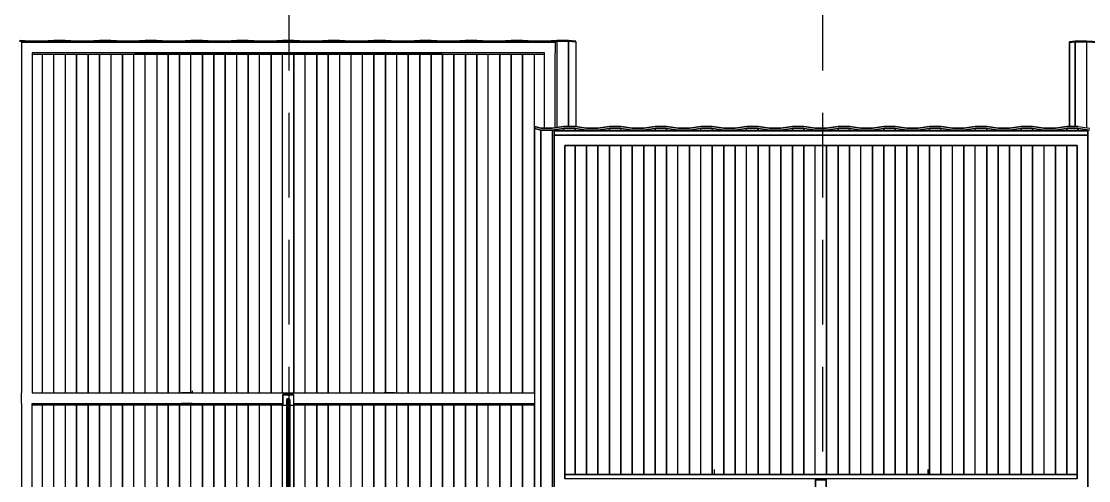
# Model space of a CAD drawing. Extents: x -43 to 90, y 6 to 81.
# Drawn here: x 5.15 to 13.15, y 25.54 to 28.99 of the extents above; entities that cross this region are included whole.
import ezdxf

# ---------------------------------------------------------------- set-up
doc = ezdxf.new("R2010")
doc.units = 0
doc.header["$LTSCALE"] = 0.1
doc.header["$MEASUREMENT"] = 0
doc.linetypes.add('HIDDEN', pattern=[9.525, 6.35, -3.175])
doc.layers.add('cobertura nova', color=4, linetype='CONTINUOUS')
doc.layers.add('hachures cobertura', color=252, linetype='CONTINUOUS')

msp = doc.modelspace()

# ---------------------------------------------------------------- linework, layer by layer
at = {"layer": 'cobertura nova'}
for p, q in [((5.223, 28.8418), (5.1373, 28.8464)), ((5.1373, 28.8464), (5.223, 28.8419)), ((5.1374, 28.8406), (5.2231, 28.836)), ((5.2231, 28.836), (5.1374, 28.8406)), ((5.1517, 28.834), (5.2317, 28.834)), ((5.1517, 28.834), (5.1517, 28.7542)), ((5.223, 28.8418), (5.223, 28.8419)), ((5.223, 28.8419), (5.3087, 28.8419)), ((5.3087, 28.8418), (5.223, 28.8418)), ((5.2231, 28.836), (5.3088, 28.836)), ((5.3088, 28.836), (5.2231, 28.836)), ((5.2231, 28.836), (5.2231, 28.836)), ((5.2317, 28.834), (9.0717, 28.834)), ((5.3944, 28.8464), (5.3087, 28.8418)), ((5.3087, 28.8419), (5.3944, 28.8464)), ((5.3087, 28.8419), (5.3087, 28.8418)), ((5.3087, 28.8418), (5.3087, 28.8419)), ((5.3088, 28.836), (5.3945, 28.8406)), ((5.3945, 28.8406), (5.3088, 28.836)), ((5.4801, 28.8464), (5.3944, 28.8464)), ((5.3944, 28.8464), (5.3944, 28.8464)), ((5.3944, 28.8464), (5.3944, 28.8464)), ((5.3944, 28.8464), (5.4801, 28.8464)), ((5.3945, 28.8406), (5.4802, 28.8406)), ((5.4802, 28.8406), (5.3945, 28.8406)), ((5.5658, 28.8418), (5.4801, 28.8464)), ((5.4801, 28.8464), (5.4801, 28.8464)), ((5.4801, 28.8464), (5.5658, 28.8419)), ((5.4801, 28.8464), (5.4801, 28.8464)), ((5.4802, 28.8406), (5.566, 28.836)), ((5.566, 28.836), (5.4802, 28.8406)), ((5.5658, 28.8419), (5.5658, 28.8418)), ((5.5658, 28.8419), (5.6516, 28.8419)), ((5.6516, 28.8418), (5.5658, 28.8418)), ((5.566, 28.836), (5.6517, 28.836)), ((5.6517, 28.836), (5.566, 28.836)), ((5.7373, 28.8464), (5.6516, 28.8418)), ((5.6516, 28.8419), (5.7373, 28.8464)), ((5.6516, 28.8419), (5.6516, 28.8418)), ((5.6516, 28.8418), (5.6516, 28.8419)), ((5.6517, 28.836), (5.7374, 28.8406)), ((5.7374, 28.8406), (5.6517, 28.836)), ((5.823, 28.8464), (5.7373, 28.8464)), ((5.7373, 28.8464), (5.7373, 28.8464)), ((5.7373, 28.8464), (5.823, 28.8464)), ((5.7374, 28.8406), (5.8231, 28.8406)), ((5.8231, 28.8406), (5.7374, 28.8406)), ((5.9087, 28.8418), (5.823, 28.8464)), ((5.823, 28.8464), (5.823, 28.8464)), ((5.823, 28.8464), (5.823, 28.8464)), ((5.823, 28.8464), (5.9087, 28.8419)), ((5.8231, 28.8406), (5.9088, 28.836)), ((5.9088, 28.836), (5.8231, 28.8406)), ((5.9087, 28.8419), (5.9087, 28.8418)), ((5.9087, 28.8418), (5.9087, 28.8419)), ((5.9087, 28.8419), (5.9944, 28.8419)), ((5.9944, 28.8418), (5.9087, 28.8418)), ((5.9088, 28.836), (5.9945, 28.836)), ((5.9945, 28.836), (5.9088, 28.836)), ((6.0801, 28.8464), (5.9944, 28.8418)), ((5.9944, 28.8419), (6.0801, 28.8464)), ((5.9944, 28.8418), (5.9944, 28.8419)), ((5.9944, 28.8419), (5.9944, 28.8418)), ((5.9945, 28.836), (6.0802, 28.8406)), ((6.0802, 28.8406), (5.9945, 28.836)), ((6.1658, 28.8464), (6.0801, 28.8464)), ((6.0801, 28.8464), (6.0801, 28.8464)), ((6.0801, 28.8464), (6.1658, 28.8464)), ((6.0802, 28.8406), (6.166, 28.8406)), ((6.166, 28.8406), (6.0802, 28.8406)), ((6.2516, 28.8418), (6.1658, 28.8464)), ((6.1658, 28.8464), (6.1658, 28.8464)), ((6.1658, 28.8464), (6.1658, 28.8464)), ((6.1658, 28.8464), (6.2516, 28.8419)), ((6.166, 28.8406), (6.2517, 28.836)), ((6.2517, 28.836), (6.166, 28.8406)), ((6.2516, 28.8419), (6.2516, 28.8418)), ((6.2516, 28.8418), (6.2516, 28.8419)), ((6.2516, 28.8419), (6.3373, 28.8419)), ((6.3373, 28.8418), (6.2516, 28.8418)), ((6.2517, 28.836), (6.3374, 28.836)), ((6.3374, 28.836), (6.2517, 28.836)), ((6.423, 28.8464), (6.3373, 28.8418)), ((6.3373, 28.8419), (6.423, 28.8464)), ((6.3373, 28.8418), (6.3373, 28.8419)), ((6.3373, 28.8419), (6.3373, 28.8418)), ((6.3374, 28.836), (6.4231, 28.8406)), ((6.4231, 28.8406), (6.3374, 28.836)), ((6.5087, 28.8464), (6.423, 28.8464)), ((6.423, 28.8464), (6.423, 28.8464)), ((6.423, 28.8464), (6.5087, 28.8464)), ((6.4231, 28.8406), (6.5088, 28.8406)), ((6.5088, 28.8406), (6.4231, 28.8406)), ((6.5944, 28.8418), (6.5087, 28.8464)), ((6.5087, 28.8464), (6.5087, 28.8464)), ((6.5087, 28.8464), (6.5944, 28.8419)), ((6.5088, 28.8406), (6.5945, 28.836)), ((6.5945, 28.836), (6.5088, 28.8406)), ((6.5944, 28.8418), (6.5944, 28.8419)), ((6.5944, 28.8419), (6.6801, 28.8419)), ((6.6801, 28.8418), (6.5944, 28.8418)), ((6.5945, 28.836), (6.6802, 28.836)), ((6.6802, 28.836), (6.5945, 28.836)), ((6.7658, 28.8464), (6.6801, 28.8418)), ((6.6801, 28.8419), (6.7658, 28.8464)), ((6.6801, 28.8419), (6.6801, 28.8418)), ((6.6801, 28.8418), (6.6801, 28.8419)), ((6.6802, 28.836), (6.766, 28.8406)), ((6.766, 28.8406), (6.6802, 28.836)), ((6.8516, 28.8464), (6.7658, 28.8464)), ((6.7658, 28.8464), (6.7658, 28.8464)), ((6.7658, 28.8464), (6.8516, 28.8464)), ((6.766, 28.8406), (6.8517, 28.8406)), ((6.8517, 28.8406), (6.766, 28.8406)), ((6.9373, 28.8418), (6.8516, 28.8464)), ((6.8516, 28.8464), (6.8516, 28.8464)), ((6.8516, 28.8464), (6.8516, 28.8464)), ((6.8516, 28.8464), (6.9373, 28.8419)), ((6.8517, 28.8406), (6.9374, 28.836)), ((6.9374, 28.836), (6.8517, 28.8406)), ((6.9373, 28.8419), (6.9373, 28.8418)), ((6.9373, 28.8419), (7.023, 28.8419)), ((7.023, 28.8418), (6.9373, 28.8418)), ((6.9374, 28.836), (7.0231, 28.836)), ((7.0231, 28.836), (6.9374, 28.836)), ((7.1087, 28.8464), (7.023, 28.8418)), ((7.023, 28.8419), (7.1087, 28.8464)), ((7.023, 28.8419), (7.023, 28.8418)), ((7.0231, 28.836), (7.1088, 28.8406)), ((7.1088, 28.8406), (7.0231, 28.836)), ((7.1944, 28.8464), (7.1087, 28.8464)), ((7.1087, 28.8464), (7.1087, 28.8464)), ((7.1087, 28.8464), (7.1944, 28.8464)), ((7.1088, 28.8406), (7.1945, 28.8406)), ((7.1945, 28.8406), (7.1088, 28.8406)), ((7.2801, 28.8418), (7.1944, 28.8464)), ((7.1944, 28.8464), (7.1944, 28.8464)), ((7.1944, 28.8464), (7.2801, 28.8419)), ((7.1945, 28.8406), (7.2802, 28.836)), ((7.2802, 28.836), (7.1945, 28.8406)), ((7.2801, 28.8418), (7.2801, 28.8419)), ((7.2801, 28.8419), (7.3658, 28.8419)), ((7.3658, 28.8418), (7.2801, 28.8418)), ((7.2802, 28.836), (7.366, 28.836)), ((7.366, 28.836), (7.2802, 28.836)), ((7.4516, 28.8464), (7.3658, 28.8418)), ((7.3658, 28.8419), (7.4516, 28.8464)), ((7.3658, 28.8419), (7.3658, 28.8418)), ((7.366, 28.836), (7.4517, 28.8406)), ((7.4517, 28.8406), (7.366, 28.836)), ((7.5373, 28.8464), (7.4516, 28.8464)), ((7.4516, 28.8464), (7.4516, 28.8464)), ((7.4516, 28.8464), (7.4516, 28.8464)), ((7.4516, 28.8464), (7.5373, 28.8464)), ((7.4517, 28.8406), (7.5374, 28.8406)), ((7.5374, 28.8406), (7.4517, 28.8406)), ((7.623, 28.8419), (7.5373, 28.8464)), ((7.5373, 28.8464), (7.5373, 28.8464)), ((7.5373, 28.8464), (7.623, 28.8419)), ((7.5373, 28.8464), (7.5373, 28.8464)), ((7.5374, 28.8406), (7.6231, 28.836)), ((7.6231, 28.836), (7.5374, 28.8406)), ((7.7087, 28.8419), (7.623, 28.8419)), ((7.623, 28.8419), (7.623, 28.8419)), ((7.623, 28.8419), (7.7087, 28.8419)), ((7.6231, 28.836), (7.7088, 28.836)), ((7.7088, 28.836), (7.6231, 28.836)), ((7.7944, 28.8464), (7.7087, 28.8419)), ((7.7087, 28.8419), (7.7944, 28.8464)), ((7.7087, 28.8419), (7.7087, 28.8419)), ((7.7088, 28.836), (7.7945, 28.8406)), ((7.7945, 28.8406), (7.7088, 28.836)), ((7.8801, 28.8464), (7.7944, 28.8464)), ((7.7944, 28.8464), (7.7944, 28.8464)), ((7.7944, 28.8464), (7.8801, 28.8464)), ((7.7945, 28.8406), (7.8802, 28.8406)), ((7.8802, 28.8406), (7.7945, 28.8406)), ((7.9658, 28.8419), (7.8801, 28.8464)), ((7.8801, 28.8464), (7.8801, 28.8464)), ((7.8801, 28.8464), (7.8801, 28.8464)), ((7.8801, 28.8464), (7.9658, 28.8419)), ((7.8802, 28.8406), (7.966, 28.836)), ((7.966, 28.836), (7.8802, 28.8406)), ((8.0516, 28.8419), (7.9658, 28.8419)), ((7.9658, 28.8419), (7.9658, 28.8419)), ((7.9658, 28.8419), (8.0516, 28.8419)), ((7.9658, 28.8419), (7.9658, 28.8419)), ((7.966, 28.836), (8.0517, 28.836)), ((8.0517, 28.836), (7.966, 28.836)), ((8.1373, 28.8464), (8.0516, 28.8419)), ((8.0516, 28.8419), (8.1373, 28.8464)), ((8.0516, 28.8419), (8.0516, 28.8419)), ((8.0517, 28.836), (8.1374, 28.8406)), ((8.1374, 28.8406), (8.0517, 28.836)), ((8.223, 28.8464), (8.1373, 28.8464)), ((8.1373, 28.8464), (8.1373, 28.8464)), ((8.1373, 28.8464), (8.1373, 28.8464)), ((8.1373, 28.8464), (8.223, 28.8464)), ((8.1374, 28.8406), (8.2231, 28.8406)), ((8.2231, 28.8406), (8.1374, 28.8406)), ((8.3087, 28.8419), (8.223, 28.8464)), ((8.223, 28.8464), (8.223, 28.8464)), ((8.223, 28.8464), (8.3087, 28.8419)), ((8.223, 28.8464), (8.223, 28.8464)), ((8.2231, 28.8406), (8.3088, 28.836)), ((8.3088, 28.836), (8.2231, 28.8406)), ((8.3944, 28.8419), (8.3087, 28.8419)), ((8.3087, 28.8419), (8.3087, 28.8419)), ((8.3087, 28.8419), (8.3944, 28.8419)), ((8.3088, 28.836), (8.3945, 28.836)), ((8.3945, 28.836), (8.3088, 28.836)), ((8.4801, 28.8464), (8.3944, 28.8419)), ((8.3944, 28.8419), (8.4801, 28.8464)), ((8.3944, 28.8419), (8.3944, 28.8419)), ((8.3944, 28.8419), (8.3944, 28.8419)), ((8.3945, 28.836), (8.4802, 28.8406)), ((8.4802, 28.8406), (8.3945, 28.836)), ((8.5658, 28.8464), (8.4801, 28.8464)), ((8.4801, 28.8464), (8.4801, 28.8464)), ((8.4801, 28.8464), (8.4801, 28.8464)), ((8.4801, 28.8464), (8.5658, 28.8464)), ((8.4802, 28.8406), (8.566, 28.8406)), ((8.566, 28.8406), (8.4802, 28.8406)), ((8.6516, 28.8419), (8.5658, 28.8464)), ((8.5658, 28.8464), (8.5658, 28.8464)), ((8.5658, 28.8464), (8.6516, 28.8419)), ((8.5658, 28.8464), (8.5658, 28.8464)), ((8.566, 28.8406), (8.6517, 28.836)), ((8.6517, 28.836), (8.566, 28.8406)), ((8.7373, 28.8419), (8.6516, 28.8419)), ((8.6516, 28.8419), (8.6516, 28.8419)), ((8.6516, 28.8419), (8.7373, 28.8419)), ((8.6517, 28.836), (8.7374, 28.836)), ((8.7374, 28.836), (8.6517, 28.836)), ((8.823, 28.8464), (8.7373, 28.8419)), ((8.7373, 28.8419), (8.823, 28.8464)), ((8.7373, 28.8419), (8.7373, 28.8419)), ((8.7373, 28.8419), (8.7373, 28.8419)), ((8.7374, 28.836), (8.8231, 28.8406)), ((8.8231, 28.8406), (8.7374, 28.836)), ((8.9087, 28.8464), (8.823, 28.8464)), ((8.823, 28.8464), (8.823, 28.8464)), ((8.823, 28.8464), (8.9087, 28.8464)), ((8.8231, 28.8406), (8.9088, 28.8406)), ((8.9088, 28.8406), (8.8231, 28.8406)), ((8.9944, 28.8419), (8.9087, 28.8464)), ((8.9087, 28.8464), (8.9087, 28.8464)), ((8.9087, 28.8464), (8.9087, 28.8464)), ((8.9087, 28.8464), (8.9944, 28.8419)), ((8.9088, 28.8406), (8.9945, 28.836)), ((8.9945, 28.836), (8.9088, 28.8406)), ((9.0801, 28.8419), (8.9944, 28.8419)), ((8.9944, 28.8419), (8.9944, 28.8419)), ((8.9944, 28.8419), (9.0801, 28.8419)), ((8.9945, 28.836), (9.0802, 28.836)), ((9.0802, 28.836), (8.9945, 28.836)), ((9.0717, 28.834), (9.1517, 28.834)), ((9.1658, 28.8464), (9.0801, 28.8419)), ((9.0801, 28.8419), (9.1658, 28.8464)), ((9.0801, 28.8419), (9.0801, 28.8419)), ((9.0802, 28.836), (9.166, 28.8406)), ((9.166, 28.8406), (9.0802, 28.836)), ((9.1517, 28.834), (9.1517, 28.7542)), ((9.2516, 28.8464), (9.1658, 28.8464)), ((9.1658, 28.8464), (9.1658, 28.8464)), ((9.1658, 28.8464), (9.2516, 28.8464)), ((9.166, 28.8406), (9.2517, 28.8406)), ((9.2517, 28.8406), (9.166, 28.8406)), ((9.2516, 28.8464), (9.3069, 28.8419)), ((9.3069, 28.8419), (9.2516, 28.8464)), ((9.307, 28.836), (9.2517, 28.8406)), ((9.2517, 28.8406), (9.2517, 28.201)), ((9.2517, 28.8406), (9.307, 28.836)), ((9.307, 28.836), (9.3069, 28.8419)), ((9.307, 28.836), (9.307, 28.2003)), ((13.0081, 28.8364), (13.0516, 28.8415)), ((13.0516, 28.8414), (13.0081, 28.8363)), ((13.0081, 28.8364), (13.0081, 28.201)), ((13.0082, 28.8298), (13.0081, 28.8364)), ((13.0081, 28.8363), (13.0082, 28.8298)), ((13.0082, 28.8298), (13.0517, 28.8349)), ((13.0517, 28.8349), (13.0082, 28.8298)), ((13.0082, 28.201), (13.0082, 28.8298)), ((13.0082, 28.8298), (13.0082, 28.8298)), ((13.0082, 28.8298), (13.0082, 28.201)), ((13.0516, 28.8414), (13.0516, 28.8415)), ((13.0516, 28.8415), (13.1373, 28.8415)), ((13.1373, 28.8414), (13.0516, 28.8414)), ((13.0517, 28.8349), (13.1374, 28.8349)), ((13.1374, 28.8349), (13.0517, 28.8349)), ((13.0517, 28.8349), (13.0517, 28.8349)), ((13.0517, 28.8349), (13.0517, 28.201)), ((13.1373, 28.8414), (13.1373, 28.8415)), ((13.1373, 28.8415), (13.223, 28.8364)), ((13.223, 28.8363), (13.1373, 28.8414)), ((13.1374, 28.8349), (13.2231, 28.8298)), ((13.2231, 28.8298), (13.1374, 28.8349)), ((5.1517, 28.7542), (5.1517, 26.2037)), ((9.0717, 28.7542), (5.2317, 28.7417)), ((9.0717, 28.7542), (5.2317, 28.7542)), ((5.2317, 28.7542), (5.2317, 28.7417)), ((5.2317, 28.7542), (5.2317, 26.2037)), ((9.0717, 28.7417), (5.2317, 28.7417)), ((9.0717, 28.7417), (9.0717, 28.7542)), ((9.0717, 28.1892), (9.0717, 28.7417)), ((9.1517, 28.1921), (9.1517, 28.7542)), ((9.0015, 28.1859), (9.0016, 28.201)), ((9.0016, 28.2009), (9.0015, 28.1859)), ((9.0015, 28.1859), (9.0449, 28.1741)), ((9.0449, 28.1742), (9.0015, 28.1859)), ((9.0015, 21.0122), (9.0015, 28.1859)), ((9.0016, 28.2009), (9.0016, 28.201)), ((9.0016, 28.201), (9.0451, 28.1892)), ((9.0451, 28.1892), (9.0016, 28.2009)), ((9.1307, 28.1742), (9.0449, 28.1742)), ((9.0449, 28.1742), (9.0449, 28.1741)), ((9.0449, 28.1741), (9.1307, 28.1741)), ((9.0449, 28.1741), (9.0449, 21.0248)), ((9.1308, 28.1892), (9.0451, 28.1892)), ((9.0451, 28.1892), (9.0451, 28.1892)), ((9.0451, 28.1892), (9.1308, 28.1892)), ((9.1307, 28.1741), (9.2164, 28.1859)), ((9.2164, 28.1859), (9.1307, 28.1742)), ((9.1308, 28.1892), (9.2165, 28.201)), ((9.2165, 28.2009), (9.1308, 28.1892)), ((9.1308, 28.1892), (9.1308, 28.1892)), ((9.1451, 28.0907), (9.1451, 28.1688)), ((9.1451, 28.1688), (9.2251, 28.1688)), ((9.1451, 28.1365), (9.1451, 28.1688)), ((9.1451, 28.1688), (9.1451, 28.0907)), ((9.1451, 28.1688), (9.1451, 28.1365)), ((9.2251, 28.1688), (9.1451, 28.1688)), ((9.2164, 28.1859), (9.3021, 28.1859)), ((9.3021, 28.1859), (9.2164, 28.1859)), ((9.2164, 28.1859), (9.2164, 28.1859)), ((9.2165, 28.201), (9.2165, 28.2009)), ((9.2165, 28.201), (9.3022, 28.201)), ((9.3022, 28.2009), (9.2165, 28.2009)), ((9.2251, 28.1688), (13.0651, 28.1688)), ((13.0651, 28.1688), (9.2251, 28.1688)), ((9.3021, 28.1859), (9.3878, 28.1741)), ((9.3878, 28.1742), (9.3021, 28.1859)), ((9.3021, 28.1859), (9.3021, 28.1859)), ((9.3022, 28.2009), (9.3022, 28.201)), ((9.3022, 28.201), (9.3879, 28.1892)), ((9.3879, 28.1892), (9.3022, 28.2009)), ((9.4735, 28.1742), (9.3878, 28.1742)), ((9.3878, 28.1742), (9.3878, 28.1741)), ((9.3878, 28.1741), (9.4735, 28.1741)), ((9.4736, 28.1892), (9.3879, 28.1892)), ((9.3879, 28.1892), (9.3879, 28.1892)), ((9.3879, 28.1892), (9.3879, 28.1892)), ((9.3879, 28.1892), (9.4736, 28.1892)), ((9.4735, 28.1741), (9.5592, 28.1859)), ((9.5592, 28.1859), (9.4735, 28.1742)), ((9.4735, 28.1741), (9.4735, 28.1742)), ((9.5593, 28.201), (9.4736, 28.1892)), ((9.4736, 28.1892), (9.5593, 28.201)), ((9.4736, 28.1892), (9.4736, 28.1892)), ((9.4736, 28.1892), (9.4736, 28.1892)), ((9.5592, 28.1859), (9.6449, 28.1859)), ((9.5592, 28.1859), (9.5592, 28.1859)), ((9.6449, 28.1859), (9.5592, 28.1859)), ((9.6451, 28.201), (9.5593, 28.201)), ((9.5593, 28.201), (9.5593, 28.201)), ((9.5593, 28.201), (9.5593, 28.201)), ((9.5593, 28.201), (9.6451, 28.201)), ((9.6449, 28.1859), (9.7307, 28.1741)), ((9.6449, 28.1859), (9.6449, 28.1859)), ((9.7307, 28.1742), (9.6449, 28.1859)), ((9.7308, 28.1892), (9.6451, 28.201)), ((9.6451, 28.201), (9.6451, 28.201)), ((9.6451, 28.201), (9.6451, 28.201)), ((9.6451, 28.201), (9.7308, 28.1892)), ((9.7307, 28.1741), (9.7307, 28.1742)), ((9.8164, 28.1742), (9.7307, 28.1742)), ((9.7307, 28.1741), (9.8164, 28.1741)), ((9.8165, 28.1892), (9.7308, 28.1892)), ((9.7308, 28.1892), (9.7308, 28.1892)), ((9.7308, 28.1892), (9.8165, 28.1892)), ((9.8164, 28.1741), (9.9021, 28.1859)), ((9.9021, 28.1859), (9.8164, 28.1742)), ((9.8164, 28.1741), (9.8164, 28.1742)), ((9.9022, 28.201), (9.8165, 28.1892)), ((9.8165, 28.1892), (9.9022, 28.201)), ((9.8165, 28.1892), (9.8165, 28.1892)), ((9.8165, 28.1892), (9.8165, 28.1892)), ((9.9021, 28.1859), (9.9878, 28.1859)), ((9.9021, 28.1859), (9.9021, 28.1859)), ((9.9878, 28.1859), (9.9021, 28.1859)), ((9.9879, 28.201), (9.9022, 28.201)), ((9.9022, 28.201), (9.9022, 28.201)), ((9.9022, 28.201), (9.9022, 28.201)), ((9.9022, 28.201), (9.9879, 28.201)), ((9.9878, 28.1859), (10.0735, 28.1741)), ((9.9878, 28.1859), (9.9878, 28.1859)), ((10.0735, 28.1742), (9.9878, 28.1859)), ((10.0736, 28.1892), (9.9879, 28.201)), ((9.9879, 28.201), (9.9879, 28.201)), ((9.9879, 28.201), (9.9879, 28.201)), ((9.9879, 28.201), (10.0736, 28.1892)), ((10.1592, 28.1742), (10.0735, 28.1742)), ((10.0735, 28.1741), (10.1592, 28.1741)), ((10.1593, 28.1892), (10.0736, 28.1892)), ((10.0736, 28.1892), (10.0736, 28.1892)), ((10.0736, 28.1892), (10.1593, 28.1892)), ((10.1592, 28.1741), (10.2449, 28.1859)), ((10.2449, 28.1859), (10.1592, 28.1742)), ((10.1592, 28.1741), (10.1592, 28.1742)), ((10.2451, 28.201), (10.1593, 28.1892)), ((10.1593, 28.1892), (10.2451, 28.201)), ((10.1593, 28.1892), (10.1593, 28.1892)), ((10.1593, 28.1892), (10.1593, 28.1892)), ((10.2449, 28.1859), (10.3307, 28.1859)), ((10.3307, 28.1859), (10.2449, 28.1859)), ((10.3308, 28.201), (10.2451, 28.201)), ((10.2451, 28.201), (10.2451, 28.201)), ((10.2451, 28.201), (10.2451, 28.201)), ((10.2451, 28.201), (10.3308, 28.201)), ((10.3307, 28.1859), (10.4164, 28.1741)), ((10.3307, 28.1859), (10.3307, 28.1859)), ((10.4164, 28.1742), (10.3307, 28.1859)), ((10.4165, 28.1892), (10.3308, 28.201)), ((10.3308, 28.201), (10.3308, 28.201)), ((10.3308, 28.201), (10.3308, 28.201)), ((10.3308, 28.201), (10.4165, 28.1892)), ((10.4164, 28.1741), (10.4164, 28.1742)), ((10.5021, 28.1742), (10.4164, 28.1742)), ((10.4164, 28.1741), (10.5021, 28.1741)), ((10.5022, 28.1892), (10.4165, 28.1892)), ((10.4165, 28.1892), (10.4165, 28.1892)), ((10.4165, 28.1892), (10.4165, 28.1892)), ((10.4165, 28.1892), (10.5022, 28.1892)), ((10.5021, 28.1741), (10.5878, 28.1859)), ((10.5878, 28.1859), (10.5021, 28.1742)), ((10.5021, 28.1741), (10.5021, 28.1742)), ((10.5879, 28.201), (10.5022, 28.1892)), ((10.5022, 28.1892), (10.5879, 28.201)), ((10.5022, 28.1892), (10.5022, 28.1892)), ((10.5022, 28.1892), (10.5022, 28.1892)), ((10.5878, 28.1859), (10.6735, 28.1859)), ((10.6735, 28.1859), (10.5878, 28.1859)), ((10.6736, 28.201), (10.5879, 28.201)), ((10.5879, 28.201), (10.5879, 28.201)), ((10.5879, 28.201), (10.5879, 28.201)), ((10.5879, 28.201), (10.6736, 28.201)), ((10.6735, 28.1859), (10.7592, 28.1741)), ((10.6735, 28.1859), (10.6735, 28.1859)), ((10.7592, 28.1742), (10.6735, 28.1859)), ((10.7593, 28.1892), (10.6736, 28.201)), ((10.6736, 28.201), (10.6736, 28.201)), ((10.6736, 28.201), (10.6736, 28.201)), ((10.6736, 28.201), (10.7593, 28.1892)), ((10.7592, 28.1741), (10.7592, 28.1742)), ((10.8449, 28.1742), (10.7592, 28.1742)), ((10.7592, 28.1741), (10.8449, 28.1741)), ((10.8451, 28.1892), (10.7593, 28.1892)), ((10.7593, 28.1892), (10.7593, 28.1892)), ((10.7593, 28.1892), (10.7593, 28.1892)), ((10.7593, 28.1892), (10.8451, 28.1892)), ((10.8449, 28.1741), (10.9307, 28.1859)), ((10.9307, 28.1859), (10.8449, 28.1742)), ((10.8449, 28.1741), (10.8449, 28.1742)), ((10.9308, 28.201), (10.8451, 28.1892)), ((10.8451, 28.1892), (10.9308, 28.201)), ((10.8451, 28.1892), (10.8451, 28.1892)), ((10.8451, 28.1892), (10.8451, 28.1892)), ((10.9307, 28.1859), (11.0164, 28.1859)), ((10.9307, 28.1859), (10.9307, 28.1859)), ((11.0164, 28.1859), (10.9307, 28.1859)), ((11.0165, 28.201), (10.9308, 28.201)), ((10.9308, 28.201), (10.9308, 28.201)), ((10.9308, 28.201), (11.0165, 28.201)), ((11.0164, 28.1859), (11.1021, 28.1741)), ((11.0164, 28.1859), (11.0164, 28.1859)), ((11.1021, 28.1742), (11.0164, 28.1859)), ((11.1022, 28.1892), (11.0165, 28.201)), ((11.0165, 28.201), (11.0165, 28.201)), ((11.0165, 28.201), (11.0165, 28.201)), ((11.0165, 28.201), (11.1022, 28.1892)), ((11.1878, 28.1742), (11.1021, 28.1742)), ((11.1021, 28.1741), (11.1878, 28.1741)), ((11.1879, 28.1892), (11.1022, 28.1892)), ((11.1022, 28.1892), (11.1022, 28.1892)), ((11.1022, 28.1892), (11.1879, 28.1892)), ((11.1878, 28.1741), (11.2735, 28.1859)), ((11.2735, 28.1859), (11.1878, 28.1742)), ((11.1878, 28.1741), (11.1878, 28.1742)), ((11.2736, 28.201), (11.1879, 28.1892)), ((11.1879, 28.1892), (11.2736, 28.201)), ((11.1879, 28.1892), (11.1879, 28.1892)), ((11.1879, 28.1892), (11.1879, 28.1892)), ((11.2735, 28.1859), (11.3592, 28.1859)), ((11.2735, 28.1859), (11.2735, 28.1859)), ((11.3592, 28.1859), (11.2735, 28.1859)), ((11.3593, 28.201), (11.2736, 28.201)), ((11.2736, 28.201), (11.2736, 28.201)), ((11.2736, 28.201), (11.3593, 28.201)), ((11.3592, 28.1859), (11.4449, 28.1741)), ((11.3592, 28.1859), (11.3592, 28.1859)), ((11.4449, 28.1742), (11.3592, 28.1859)), ((11.4451, 28.1892), (11.3593, 28.201)), ((11.3593, 28.201), (11.3593, 28.201)), ((11.3593, 28.201), (11.3593, 28.201)), ((11.3593, 28.201), (11.4451, 28.1892)), ((11.5307, 28.1742), (11.4449, 28.1742)), ((11.4449, 28.1741), (11.5307, 28.1741)), ((11.5308, 28.1892), (11.4451, 28.1892)), ((11.4451, 28.1892), (11.4451, 28.1892)), ((11.4451, 28.1892), (11.4451, 28.1892)), ((11.4451, 28.1892), (11.5308, 28.1892)), ((11.5307, 28.1741), (11.6164, 28.1859)), ((11.6164, 28.1859), (11.5307, 28.1742)), ((11.5307, 28.1741), (11.5307, 28.1742)), ((11.6165, 28.201), (11.5308, 28.1892)), ((11.5308, 28.1892), (11.6165, 28.201)), ((11.5308, 28.1892), (11.5308, 28.1892)), ((11.5308, 28.1892), (11.5308, 28.1892)), ((11.6164, 28.1859), (11.7021, 28.1859)), ((11.6164, 28.1859), (11.6164, 28.1859)), ((11.7021, 28.1859), (11.6164, 28.1859)), ((11.7022, 28.201), (11.6165, 28.201)), ((11.6165, 28.201), (11.6165, 28.201)), ((11.6165, 28.201), (11.7022, 28.201)), ((11.7021, 28.1859), (11.7878, 28.1741)), ((11.7021, 28.1859), (11.7021, 28.1859)), ((11.7878, 28.1742), (11.7021, 28.1859)), ((11.7879, 28.1892), (11.7022, 28.201)), ((11.7022, 28.201), (11.7022, 28.201)), ((11.7022, 28.201), (11.7022, 28.201)), ((11.7022, 28.201), (11.7879, 28.1892)), ((11.7878, 28.1741), (11.7878, 28.1742)), ((11.8735, 28.1742), (11.7878, 28.1742)), ((11.7878, 28.1741), (11.8735, 28.1741)), ((11.8736, 28.1892), (11.7879, 28.1892)), ((11.7879, 28.1892), (11.7879, 28.1892)), ((11.7879, 28.1892), (11.7879, 28.1892)), ((11.7879, 28.1892), (11.8736, 28.1892)), ((11.8735, 28.1741), (11.9592, 28.1859)), ((11.9592, 28.1859), (11.8735, 28.1742)), ((11.8735, 28.1741), (11.8735, 28.1742)), ((11.9593, 28.201), (11.8736, 28.1892)), ((11.8736, 28.1892), (11.9593, 28.201)), ((11.8736, 28.1892), (11.8736, 28.1892)), ((11.8736, 28.1892), (11.8736, 28.1892)), ((11.9592, 28.1859), (12.0449, 28.1859)), ((11.9592, 28.1859), (11.9592, 28.1859)), ((12.0449, 28.1859), (11.9592, 28.1859)), ((12.0451, 28.201), (11.9593, 28.201)), ((11.9593, 28.201), (11.9593, 28.201)), ((11.9593, 28.201), (11.9593, 28.201)), ((11.9593, 28.201), (12.0451, 28.201)), ((12.0449, 28.1859), (12.1307, 28.1741)), ((12.0449, 28.1859), (12.0449, 28.1859)), ((12.1307, 28.1742), (12.0449, 28.1859)), ((12.1308, 28.1892), (12.0451, 28.201)), ((12.0451, 28.201), (12.0451, 28.201)), ((12.0451, 28.201), (12.0451, 28.201)), ((12.0451, 28.201), (12.1308, 28.1892)), ((12.2164, 28.1742), (12.1307, 28.1742)), ((12.1307, 28.1741), (12.2164, 28.1741)), ((12.2165, 28.1892), (12.1308, 28.1892)), ((12.1308, 28.1892), (12.1308, 28.1892)), ((12.1308, 28.1892), (12.2165, 28.1892)), ((12.2164, 28.1741), (12.3021, 28.1859)), ((12.3021, 28.1859), (12.2164, 28.1742)), ((12.2164, 28.1741), (12.2164, 28.1742)), ((12.3022, 28.201), (12.2165, 28.1892)), ((12.2165, 28.1892), (12.3022, 28.201)), ((12.2165, 28.1892), (12.2165, 28.1892)), ((12.2165, 28.1892), (12.2165, 28.1892)), ((12.3021, 28.1859), (12.3878, 28.1859)), ((12.3878, 28.1859), (12.3021, 28.1859)), ((12.3879, 28.201), (12.3022, 28.201)), ((12.3022, 28.201), (12.3022, 28.201)), ((12.3022, 28.201), (12.3022, 28.201)), ((12.3022, 28.201), (12.3879, 28.201)), ((12.3878, 28.1859), (12.4735, 28.1741)), ((12.3878, 28.1859), (12.3878, 28.1859)), ((12.4735, 28.1742), (12.3878, 28.1859)), ((12.4736, 28.1892), (12.3879, 28.201)), ((12.3879, 28.201), (12.3879, 28.201)), ((12.3879, 28.201), (12.3879, 28.201)), ((12.3879, 28.201), (12.4736, 28.1892)), ((12.4735, 28.1741), (12.5592, 28.1741)), ((12.4735, 28.1741), (12.4735, 28.1742)), ((12.5592, 28.1742), (12.4735, 28.1742)), ((12.5594, 28.1892), (12.4736, 28.1892)), ((12.4736, 28.1892), (12.4736, 28.1892)), ((12.4736, 28.1892), (12.4736, 28.1892)), ((12.4736, 28.1892), (12.5594, 28.1892)), ((12.5592, 28.1741), (12.6449, 28.1859)), ((12.6449, 28.1859), (12.5592, 28.1742)), ((12.5592, 28.1741), (12.5592, 28.1742)), ((12.6451, 28.201), (12.5594, 28.1892)), ((12.5594, 28.1892), (12.6451, 28.201)), ((12.5594, 28.1892), (12.5594, 28.1892)), ((12.5594, 28.1892), (12.5594, 28.1892)), ((12.6449, 28.1859), (12.7307, 28.1859)), ((12.6449, 28.1859), (12.6449, 28.1859)), ((12.7307, 28.1859), (12.6449, 28.1859)), ((12.7308, 28.201), (12.6451, 28.201)), ((12.6451, 28.201), (12.6451, 28.201)), ((12.6451, 28.201), (12.6451, 28.201)), ((12.6451, 28.201), (12.7308, 28.201)), ((12.7307, 28.1859), (12.8164, 28.1742)), ((12.7307, 28.1859), (12.7307, 28.1859)), ((12.8164, 28.1742), (12.7307, 28.1859)), ((12.8165, 28.1892), (12.7308, 28.201)), ((12.7308, 28.201), (12.7308, 28.201)), ((12.7308, 28.201), (12.7308, 28.201)), ((12.7308, 28.201), (12.8165, 28.1892)), ((12.8164, 28.1742), (12.9021, 28.1742)), ((12.9021, 28.1742), (12.8164, 28.1742)), ((12.9022, 28.1892), (12.8165, 28.1892)), ((12.8165, 28.1892), (12.8165, 28.1892)), ((12.8165, 28.1892), (12.9022, 28.1892)), ((12.9021, 28.1742), (12.9878, 28.1859)), ((12.9878, 28.1859), (12.9021, 28.1742)), ((12.9021, 28.1742), (12.9021, 28.1742)), ((12.9879, 28.201), (12.9022, 28.1892)), ((12.9022, 28.1892), (12.9879, 28.201)), ((12.9022, 28.1892), (12.9022, 28.1892)), ((12.9022, 28.1892), (12.9022, 28.1892)), ((12.9878, 28.1859), (13.0735, 28.1859)), ((12.9878, 28.1859), (12.9878, 28.1859)), ((13.0735, 28.1859), (12.9878, 28.1859)), ((13.0736, 28.201), (12.9879, 28.201)), ((12.9879, 28.201), (12.9879, 28.201)), ((12.9879, 28.201), (12.9879, 28.201)), ((12.9879, 28.201), (13.0736, 28.201)), ((13.0651, 28.1688), (13.1451, 28.1688)), ((13.1451, 28.1688), (13.0651, 28.1688)), ((13.0735, 28.1859), (13.1592, 28.1742)), ((13.0735, 28.1859), (13.0735, 28.1859)), ((13.1592, 28.1742), (13.0735, 28.1859)), ((13.0736, 28.201), (13.0736, 28.201)), ((13.0736, 28.201), (13.0736, 28.201)), ((13.0736, 28.201), (13.1594, 28.1892)), ((13.1451, 28.1688), (13.1451, 28.1688)), ((13.1451, 28.1688), (13.1451, 28.1365)), ((13.1451, 28.1688), (13.1451, 28.1688)), ((13.1451, 28.1365), (13.1451, 28.1688)), ((9.2251, 28.1365), (9.1451, 28.1365)), ((9.1451, 28.1365), (9.1451, 28.0584)), ((9.1451, 28.0584), (9.1451, 28.1365)), ((9.1451, 28.1365), (9.2251, 28.1365)), ((9.1451, 25.5913), (9.1451, 28.0907)), ((9.1451, 28.0907), (9.1451, 25.5913)), ((13.0651, 28.1365), (9.2251, 28.1365)), ((9.2251, 28.1365), (13.0651, 28.1365)), ((13.1451, 28.1365), (13.0651, 28.1365)), ((13.0651, 28.1365), (13.1451, 28.1365)), ((13.1451, 28.1365), (13.1451, 28.0584)), ((13.1451, 28.0584), (13.1451, 28.1365)), ((9.1451, 28.0584), (9.1451, 25.559)), ((9.1451, 25.559), (9.1451, 28.0584)), ((9.2251, 25.559), (9.2251, 28.0584)), ((9.2251, 28.0584), (13.0651, 28.0584)), ((13.0651, 28.0584), (9.2251, 28.0584)), ((9.2251, 28.0584), (9.2251, 25.559)), ((13.0651, 28.0584), (13.0651, 25.559)), ((13.0651, 25.5913), (13.0651, 28.0584)), ((13.0651, 25.559), (13.0651, 28.0584)), ((13.0651, 28.0584), (13.0651, 25.5913)), ((13.1451, 28.0584), (13.1451, 25.559)), ((13.1451, 25.559), (13.1451, 28.0584)), ((5.1517, 26.124), (5.1517, 26.2037)), ((5.2317, 26.2037), (9.0015, 26.2037)), ((6.4317, 26.2037), (6.3517, 26.2037)), ((6.4317, 26.2176), (6.4317, 26.2037)), ((7.1117, 26.1912), (7.1917, 26.1912)), ((7.1117, 26.1877), (7.1117, 26.1912)), ((7.1917, 26.1912), (7.1117, 26.1912)), ((7.1117, 26.108), (7.1117, 26.1877)), ((7.1117, 26.1877), (7.1917, 26.1877)), ((7.1917, 26.1877), (7.1117, 26.1877)), ((7.1117, 26.1877), (7.1117, 26.108)), ((7.1406, 21.763), (7.1438, 26.1603)), ((7.1439, 21.763), (7.1438, 26.1603)), ((7.144, 21.763), (7.1518, 26.1631)), ((7.1518, 21.763), (7.1518, 26.1631)), ((7.1597, 26.1603), (7.1519, 21.763)), ((7.1598, 21.763), (7.1597, 26.1603)), ((7.1917, 26.1912), (7.1917, 26.1877)), ((7.1917, 26.1877), (7.1917, 26.108)), ((7.9517, 26.2037), (7.8717, 26.2037)), ((5.1517, 26.124), (5.1517, 23.4937)), ((5.2317, 26.124), (7.1117, 26.124)), ((5.2317, 26.124), (5.2317, 26.1115)), ((5.2317, 23.4937), (5.2317, 26.124)), ((5.2317, 26.1115), (7.1117, 26.1176)), ((7.1117, 26.1115), (5.2317, 26.1115)), ((6.3517, 26.124), (6.4317, 26.124)), ((6.4317, 26.124), (6.3517, 26.124)), ((7.1406, 26.108), (7.1117, 26.108)), ((7.1406, 21.763), (7.1406, 26.1534)), ((7.163, 26.1534), (7.1598, 21.763)), ((7.163, 26.1534), (7.163, 21.763)), ((7.1917, 26.108), (7.163, 26.108)), ((7.1917, 26.124), (9.0015, 26.124)), ((7.1917, 26.1179), (9.0015, 26.1238)), ((9.0015, 26.1115), (7.1917, 26.1115)), ((7.1945, 23.4937), (7.1945, 26.1115)), ((7.8717, 26.124), (7.9517, 26.124)), ((7.8717, 26.124), (7.8717, 26.124)), ((8.9945, 26.1115), (8.9945, 23.4937)), ((10.3451, 25.6273), (10.3451, 25.5913)), ((11.9451, 25.6273), (11.9451, 25.5913)), ((9.1451, 25.5131), (9.1451, 25.5913)), ((9.1451, 25.5913), (9.1451, 25.5131)), ((9.1451, 25.559), (9.1451, 25.4808)), ((9.1451, 25.4808), (9.1451, 25.559)), ((13.0651, 25.5913), (9.2251, 25.5913)), ((9.2251, 25.5913), (13.0651, 25.5913)), ((13.0651, 25.559), (9.2251, 25.559)), ((10.4251, 25.5913), (10.3451, 25.5913)), ((11.1051, 25.4808), (11.1051, 25.559)), ((11.1051, 25.559), (11.1851, 25.559)), ((11.1051, 25.559), (11.1051, 25.5498)), ((11.1051, 25.5498), (11.1051, 25.559)), ((11.1051, 25.5498), (11.1851, 25.5498)), ((11.1051, 25.5498), (11.1051, 25.4717)), ((11.1051, 25.4717), (11.1051, 25.5498)), ((11.1851, 25.5498), (11.1851, 25.559)), ((11.1851, 25.559), (11.1851, 25.5498)), ((11.1851, 25.4717), (11.1851, 25.5498)), ((11.1851, 25.5498), (11.1851, 25.4717)), ((11.8651, 25.5913), (11.9451, 25.5913)), ((11.9451, 25.5913), (11.8651, 25.5913)), ((13.0651, 25.559), (13.0651, 25.5913)), ((13.0651, 25.5913), (13.0651, 25.559)), ((13.1451, 25.559), (13.1451, 25.4808)), ((13.1451, 25.4808), (13.1451, 25.559))]:
    msp.add_line(p, q, dxfattribs=at)
at = {"layer": 'hachures cobertura', "linetype": 'HIDDEN'}
for p, q in [((7.1565, 34.0184), (7.1565, 6.3811)), ((11.1565, 34.0184), (11.1565, 6.3811))]:
    msp.add_line(p, q, dxfattribs=at)
at = {"layer": 'hachures cobertura'}
for p, q in [((5.2231, 28.836), (5.2231, 28.834)), ((5.2231, 28.834), (5.2231, 28.836)), ((5.3088, 28.836), (5.3088, 28.834)), ((5.3945, 28.834), (5.3945, 28.8406)), ((5.4802, 28.8406), (5.4802, 28.834)), ((5.566, 28.834), (5.566, 28.836)), ((5.566, 28.836), (5.566, 28.834)), ((5.6517, 28.834), (5.6517, 28.836)), ((5.6517, 28.836), (5.6517, 28.834)), ((5.7374, 28.8406), (5.7374, 28.834)), ((5.7374, 28.834), (5.7374, 28.8406)), ((5.8231, 28.8406), (5.8231, 28.834)), ((5.9088, 28.834), (5.9088, 28.836)), ((5.9088, 28.836), (5.9088, 28.834)), ((5.9945, 28.834), (5.9945, 28.836)), ((6.0802, 28.834), (6.0802, 28.8406)), ((6.166, 28.8406), (6.166, 28.834)), ((6.2517, 28.834), (6.2517, 28.836)), ((6.2517, 28.836), (6.2517, 28.834)), ((6.3374, 28.836), (6.3374, 28.834)), ((6.3374, 28.834), (6.3374, 28.836)), ((6.4231, 28.834), (6.4231, 28.8406)), ((6.5088, 28.834), (6.5088, 28.8406)), ((6.5088, 28.8406), (6.5088, 28.834)), ((6.5945, 28.834), (6.5945, 28.836)), ((6.5945, 28.836), (6.5945, 28.834)), ((6.6802, 28.836), (6.6802, 28.834)), ((6.6802, 28.834), (6.6802, 28.836)), ((6.766, 28.834), (6.766, 28.8406)), ((6.8517, 28.834), (6.8517, 28.8406)), ((6.8517, 28.8406), (6.8517, 28.834)), ((6.9374, 28.834), (6.9374, 28.836)), ((7.0231, 28.834), (7.0231, 28.836)), ((7.0231, 28.836), (7.0231, 28.834)), ((7.1088, 28.834), (7.1088, 28.8406)), ((7.1945, 28.834), (7.1945, 28.8406)), ((7.1945, 28.8406), (7.1945, 28.834)), ((7.2802, 28.834), (7.2802, 28.836)), ((7.366, 28.834), (7.366, 28.836)), ((7.366, 28.836), (7.366, 28.834)), ((7.4517, 28.8406), (7.4517, 28.834)), ((7.4517, 28.834), (7.4517, 28.8406)), ((7.5374, 28.8406), (7.5374, 28.834)), ((7.6231, 28.834), (7.6231, 28.836)), ((7.7088, 28.834), (7.7088, 28.836)), ((7.7945, 28.834), (7.7945, 28.8406)), ((7.7945, 28.8406), (7.7945, 28.834)), ((7.8802, 28.8406), (7.8802, 28.834)), ((7.8802, 28.834), (7.8802, 28.8406)), ((7.966, 28.834), (7.966, 28.836)), ((8.0517, 28.834), (8.0517, 28.836)), ((8.0517, 28.836), (8.0517, 28.834)), ((8.1374, 28.834), (8.1374, 28.8406)), ((8.1374, 28.8406), (8.1374, 28.834)), ((8.2231, 28.834), (8.2231, 28.8406)), ((8.2231, 28.8406), (8.2231, 28.834)), ((8.3088, 28.834), (8.3088, 28.836)), ((8.3088, 28.836), (8.3088, 28.834)), ((8.3945, 28.834), (8.3945, 28.836)), ((8.3945, 28.836), (8.3945, 28.834)), ((8.4802, 28.834), (8.4802, 28.8406)), ((8.4802, 28.8406), (8.4802, 28.834)), ((8.566, 28.8406), (8.566, 28.834)), ((8.566, 28.834), (8.566, 28.8406)), ((8.6517, 28.834), (8.6517, 28.836)), ((8.7374, 28.834), (8.7374, 28.836)), ((8.7374, 28.836), (8.7374, 28.834)), ((8.8231, 28.834), (8.8231, 28.8406)), ((8.8231, 28.8406), (8.8231, 28.834)), ((8.9088, 28.8406), (8.9088, 28.834)), ((8.9088, 28.834), (8.9088, 28.8406)), ((8.9945, 28.836), (8.9945, 28.834)), ((9.0802, 28.834), (9.0802, 28.836)), ((9.166, 28.8406), (9.166, 28.1941)), ((9.2517, 28.201), (9.2517, 28.8406)), ((13.0517, 28.201), (13.0517, 28.8349)), ((13.1374, 28.1922), (13.1374, 28.8349)), ((5.3088, 28.7417), (5.3088, 26.2037)), ((5.3945, 26.2037), (5.3945, 28.7417)), ((5.4802, 28.7417), (5.4802, 26.2037)), ((5.566, 26.2037), (5.566, 28.7417)), ((5.566, 28.7417), (5.566, 26.2037)), ((5.6517, 26.2037), (5.6517, 28.7417)), ((5.6517, 28.7417), (5.6517, 26.2037)), ((5.7374, 28.7417), (5.7374, 26.2037)), ((5.7374, 26.2037), (5.7374, 28.7417)), ((5.8231, 28.7417), (5.8231, 26.2037)), ((5.9088, 26.2037), (5.9088, 28.7417)), ((5.9088, 28.7417), (5.9088, 26.2037)), ((5.9945, 26.2037), (5.9945, 28.7417)), ((6.0802, 26.2037), (6.0802, 28.7417)), ((6.166, 28.7417), (6.166, 26.2037)), ((6.2517, 26.2037), (6.2517, 28.7417)), ((6.2517, 28.7417), (6.2517, 26.2037)), ((6.3374, 28.7417), (6.3374, 26.2037)), ((6.3374, 26.2037), (6.3374, 28.7417)), ((6.4231, 26.2037), (6.4231, 28.7417)), ((6.5088, 26.2037), (6.5088, 28.7417)), ((6.5088, 28.7417), (6.5088, 26.2037)), ((6.5945, 26.2037), (6.5945, 28.7417)), ((6.5945, 28.7417), (6.5945, 26.2037)), ((6.6802, 28.7417), (6.6802, 26.2037)), ((6.6802, 26.2037), (6.6802, 28.7417)), ((6.766, 26.2037), (6.766, 28.7417)), ((6.8517, 26.2037), (6.8517, 28.7417)), ((6.8517, 28.7417), (6.8517, 26.2037)), ((6.9374, 26.2037), (6.9374, 28.7417)), ((7.0231, 26.2037), (7.0231, 28.7417)), ((7.0231, 28.7417), (7.0231, 26.2037)), ((7.1088, 26.2037), (7.1088, 28.7417)), ((7.1945, 26.2037), (7.1945, 28.7417)), ((7.1945, 28.7417), (7.1945, 26.2037)), ((7.2802, 26.2037), (7.2802, 28.7417)), ((7.366, 26.2037), (7.366, 28.7417)), ((7.366, 28.7417), (7.366, 26.2037)), ((7.4517, 28.7417), (7.4517, 26.2037)), ((7.4517, 26.2037), (7.4517, 28.7417)), ((7.5374, 28.7417), (7.5374, 26.2037)), ((7.6231, 26.2037), (7.6231, 28.7417)), ((7.7088, 26.2037), (7.7088, 28.7417)), ((7.7945, 26.2037), (7.7945, 28.7417)), ((7.7945, 28.7417), (7.7945, 26.2037)), ((7.8802, 28.7417), (7.8802, 26.2037)), ((7.8802, 26.2037), (7.8802, 28.7417)), ((7.966, 26.2037), (7.966, 28.7417)), ((8.0517, 26.2037), (8.0517, 28.7417)), ((8.0517, 28.7417), (8.0517, 26.2037)), ((8.1374, 26.2037), (8.1374, 28.7417)), ((8.1374, 28.7417), (8.1374, 26.2037)), ((8.2231, 26.2037), (8.2231, 28.7417)), ((8.2231, 28.7417), (8.2231, 26.2037)), ((8.3088, 26.2037), (8.3088, 28.7417)), ((8.3088, 28.7417), (8.3088, 26.2037)), ((8.3945, 26.2037), (8.3945, 28.7417)), ((8.3945, 28.7417), (8.3945, 26.2037)), ((8.4802, 26.2037), (8.4802, 28.7417)), ((8.4802, 28.7417), (8.4802, 26.2037)), ((8.566, 28.7417), (8.566, 26.2037)), ((8.566, 26.2037), (8.566, 28.7417)), ((8.6517, 26.2037), (8.6517, 28.7417)), ((8.7374, 26.2037), (8.7374, 28.7417)), ((8.7374, 28.7417), (8.7374, 26.2037)), ((8.8231, 26.2037), (8.8231, 28.7417)), ((8.8231, 28.7417), (8.8231, 26.2037)), ((8.9088, 28.7417), (8.9088, 26.2037)), ((8.9088, 26.2037), (8.9088, 28.7417)), ((8.9945, 28.7417), (8.9945, 26.2037)), ((9.0449, 21.0248), (9.0449, 28.1741)), ((9.1307, 28.1742), (9.1306, 21.0495)), ((9.2164, 28.1859), (9.2164, 28.1688)), ((9.2164, 28.1688), (9.2164, 28.1859)), ((9.3021, 28.1859), (9.3021, 28.1688)), ((9.3021, 28.1688), (9.3021, 28.1859)), ((9.3878, 28.1741), (9.3878, 28.1688)), ((9.3878, 28.1688), (9.3878, 28.1741)), ((9.4735, 28.1742), (9.4735, 28.1688)), ((9.4735, 28.1688), (9.4735, 28.1741)), ((9.5592, 28.1688), (9.5592, 28.1859)), ((9.5592, 28.1859), (9.5592, 28.1688)), ((9.6449, 28.1688), (9.6449, 28.1859)), ((9.6449, 28.1859), (9.6449, 28.1688)), ((9.7307, 28.1742), (9.7307, 28.1688)), ((9.7307, 28.1688), (9.7307, 28.1741)), ((9.8164, 28.1742), (9.8164, 28.1688)), ((9.8164, 28.1688), (9.8164, 28.1741)), ((9.9021, 28.1688), (9.9021, 28.1859)), ((9.9021, 28.1859), (9.9021, 28.1688)), ((9.9878, 28.1688), (9.9878, 28.1859)), ((9.9878, 28.1859), (9.9878, 28.1688)), ((10.0735, 28.1688), (10.0735, 28.1742)), ((10.1592, 28.1742), (10.1592, 28.1688)), ((10.1592, 28.1688), (10.1592, 28.1741)), ((10.2449, 28.1688), (10.2449, 28.1859)), ((10.3307, 28.1688), (10.3307, 28.1859)), ((10.3307, 28.1859), (10.3307, 28.1688)), ((10.4164, 28.1742), (10.4164, 28.1688)), ((10.4164, 28.1688), (10.4164, 28.1741)), ((10.5021, 28.1742), (10.5021, 28.1688)), ((10.5021, 28.1688), (10.5021, 28.1741)), ((10.5878, 28.1688), (10.5878, 28.1859)), ((10.6735, 28.1688), (10.6735, 28.1859)), ((10.6735, 28.1859), (10.6735, 28.1688)), ((10.7592, 28.1742), (10.7592, 28.1688)), ((10.7592, 28.1688), (10.7592, 28.1741)), ((10.8449, 28.1742), (10.8449, 28.1688)), ((10.8449, 28.1688), (10.8449, 28.1741)), ((10.9307, 28.1688), (10.9307, 28.1859)), ((10.9307, 28.1859), (10.9307, 28.1688)), ((11.0164, 28.1688), (11.0164, 28.1859)), ((11.0164, 28.1859), (11.0164, 28.1688)), ((11.1021, 28.1688), (11.1021, 28.1742)), ((11.1878, 28.1742), (11.1878, 28.1688)), ((11.1878, 28.1688), (11.1878, 28.1741)), ((11.2735, 28.1688), (11.2735, 28.1859)), ((11.2735, 28.1859), (11.2735, 28.1688)), ((11.3592, 28.1688), (11.3592, 28.1859)), ((11.3592, 28.1859), (11.3592, 28.1688)), ((11.4449, 28.1688), (11.4449, 28.1742)), ((11.5307, 28.1742), (11.5307, 28.1688)), ((11.5307, 28.1688), (11.5307, 28.1741)), ((11.6164, 28.1688), (11.6164, 28.1859)), ((11.6164, 28.1859), (11.6164, 28.1688)), ((11.7021, 28.1688), (11.7021, 28.1859)), ((11.7021, 28.1859), (11.7021, 28.1688)), ((11.7878, 28.1742), (11.7878, 28.1688)), ((11.7878, 28.1688), (11.7878, 28.1741)), ((11.8735, 28.1742), (11.8735, 28.1688)), ((11.8735, 28.1688), (11.8735, 28.1741)), ((11.9592, 28.1688), (11.9592, 28.1859)), ((11.9592, 28.1859), (11.9592, 28.1688)), ((12.0449, 28.1688), (12.0449, 28.1859)), ((12.0449, 28.1859), (12.0449, 28.1688)), ((12.1307, 28.1688), (12.1307, 28.1742)), ((12.2164, 28.1742), (12.2164, 28.1688)), ((12.2164, 28.1688), (12.2164, 28.1741)), ((12.3021, 28.1688), (12.3021, 28.1859)), ((12.3878, 28.1688), (12.3878, 28.1859)), ((12.3878, 28.1859), (12.3878, 28.1688)), ((12.4735, 28.1742), (12.4735, 28.1688)), ((12.4735, 28.1688), (12.4735, 28.1741)), ((12.5592, 28.1688), (12.5592, 28.1741)), ((12.5592, 28.1742), (12.5592, 28.1688)), ((12.6449, 28.1688), (12.6449, 28.1859)), ((12.6449, 28.1859), (12.6449, 28.1688)), ((12.7307, 28.1688), (12.7307, 28.1859)), ((12.7307, 28.1859), (12.7307, 28.1688)), ((12.8164, 28.1742), (12.8164, 28.1688)), ((12.9021, 28.1688), (12.9021, 28.1742)), ((12.9021, 28.1742), (12.9021, 28.1688)), ((12.9878, 28.1688), (12.9878, 28.1859)), ((12.9878, 28.1859), (12.9878, 28.1688)), ((13.0735, 28.1688), (13.0735, 28.1859)), ((13.0735, 28.1859), (13.0735, 28.1688)), ((9.3021, 28.0584), (9.3021, 25.5913)), ((9.3021, 25.5913), (9.3021, 28.0584)), ((9.3878, 28.0584), (9.3878, 25.5913)), ((9.3878, 25.5913), (9.3878, 28.0584)), ((9.4735, 25.5913), (9.4735, 28.0584)), ((9.4735, 28.0584), (9.4735, 25.5913)), ((9.5592, 25.5913), (9.5592, 28.0584)), ((9.5592, 28.0584), (9.5592, 25.5913)), ((9.6449, 25.5913), (9.6449, 28.0584)), ((9.6449, 28.0584), (9.6449, 25.5913)), ((9.7307, 25.5913), (9.7307, 28.0584)), ((9.7307, 28.0584), (9.7307, 25.5913)), ((9.8164, 25.5913), (9.8164, 28.0584)), ((9.8164, 28.0584), (9.8164, 25.5913)), ((9.9021, 25.5913), (9.9021, 28.0584)), ((9.9021, 28.0584), (9.9021, 25.5913)), ((9.9878, 25.5913), (9.9878, 28.0584)), ((9.9878, 28.0584), (9.9878, 25.5913)), ((10.0735, 25.5913), (10.0735, 28.0584)), ((10.1592, 25.5913), (10.1592, 28.0584)), ((10.1592, 28.0584), (10.1592, 25.5913)), ((10.2449, 25.5913), (10.2449, 28.0584)), ((10.3307, 25.5913), (10.3307, 28.0584)), ((10.3307, 28.0584), (10.3307, 25.5913)), ((10.4164, 25.5913), (10.4164, 28.0584)), ((10.4164, 28.0584), (10.4164, 25.5913)), ((10.5021, 25.5913), (10.5021, 28.0584)), ((10.5021, 28.0584), (10.5021, 25.5913)), ((10.5878, 25.5913), (10.5878, 28.0584)), ((10.6735, 25.5913), (10.6735, 28.0584)), ((10.6735, 28.0584), (10.6735, 25.5913)), ((10.7592, 25.5913), (10.7592, 28.0584)), ((10.7592, 28.0584), (10.7592, 25.5913)), ((10.8449, 25.5913), (10.8449, 28.0584)), ((10.8449, 28.0584), (10.8449, 25.5913)), ((10.9307, 25.5913), (10.9307, 28.0584)), ((10.9307, 28.0584), (10.9307, 25.5913)), ((11.0164, 25.5913), (11.0164, 28.0584)), ((11.0164, 28.0584), (11.0164, 25.5913)), ((11.1021, 25.5913), (11.1021, 28.0584)), ((11.1878, 25.5913), (11.1878, 28.0584)), ((11.1878, 28.0584), (11.1878, 25.5913)), ((11.2735, 25.5913), (11.2735, 28.0584)), ((11.2735, 28.0584), (11.2735, 25.5913)), ((11.3592, 25.5913), (11.3592, 28.0584)), ((11.3592, 28.0584), (11.3592, 25.5913)), ((11.4449, 25.5913), (11.4449, 28.0584)), ((11.5307, 25.5913), (11.5307, 28.0584)), ((11.5307, 28.0584), (11.5307, 25.5913)), ((11.6164, 25.5913), (11.6164, 28.0584)), ((11.6164, 28.0584), (11.6164, 25.5913)), ((11.7021, 25.5913), (11.7021, 28.0584)), ((11.7021, 28.0584), (11.7021, 25.5913)), ((11.7878, 25.5913), (11.7878, 28.0584)), ((11.7878, 28.0584), (11.7878, 25.5913)), ((11.8735, 25.5913), (11.8735, 28.0584)), ((11.8735, 28.0584), (11.8735, 25.5913)), ((11.9592, 25.5913), (11.9592, 28.0584)), ((11.9592, 28.0584), (11.9592, 25.5913)), ((12.0449, 25.5913), (12.0449, 28.0584)), ((12.0449, 28.0584), (12.0449, 25.5913)), ((12.1307, 25.5913), (12.1307, 28.0584)), ((12.2164, 25.5913), (12.2164, 28.0584)), ((12.2164, 28.0584), (12.2164, 25.5913)), ((12.3021, 25.5913), (12.3021, 28.0584)), ((12.3878, 25.5913), (12.3878, 28.0584)), ((12.3878, 28.0584), (12.3878, 25.5913)), ((12.4735, 25.5913), (12.4735, 28.0584)), ((12.4735, 28.0584), (12.4735, 25.5913)), ((12.5592, 25.5913), (12.5592, 28.0584)), ((12.5592, 28.0584), (12.5592, 25.5913)), ((12.6449, 25.5913), (12.6449, 28.0584)), ((12.6449, 28.0584), (12.6449, 25.5913)), ((12.7307, 25.5913), (12.7307, 28.0584)), ((12.7307, 28.0584), (12.7307, 25.5913)), ((12.8164, 28.0584), (12.8164, 25.5913)), ((12.9021, 25.5913), (12.9021, 28.0584)), ((12.9021, 28.0584), (12.9021, 25.5913)), ((12.9878, 25.5913), (12.9878, 28.0584)), ((12.9878, 28.0584), (12.9878, 25.5913)), ((5.3088, 26.1115), (5.3088, 23.4937)), ((5.3945, 23.4937), (5.3945, 26.1115)), ((5.4802, 26.1115), (5.4802, 23.4937)), ((5.5659, 23.4937), (5.566, 26.1115)), ((5.566, 26.1115), (5.5659, 23.4937)), ((5.6517, 23.4937), (5.6517, 26.1115)), ((5.6517, 26.1115), (5.6517, 23.4937)), ((5.7374, 26.1115), (5.7374, 23.4937)), ((5.7374, 23.4937), (5.7374, 26.1115)), ((5.8231, 26.1115), (5.8231, 23.4937)), ((5.9088, 23.4937), (5.9088, 26.1115)), ((5.9088, 26.1115), (5.9088, 23.4937)), ((5.9945, 23.4937), (5.9945, 26.1115)), ((6.0802, 23.4937), (6.0802, 26.1115)), ((6.166, 26.1115), (6.1659, 23.4937)), ((6.2517, 23.4937), (6.2517, 26.1115)), ((6.2517, 26.1115), (6.2517, 23.4937)), ((6.3374, 26.1115), (6.3374, 23.4937)), ((6.3374, 23.4937), (6.3374, 26.1115)), ((6.4231, 23.4937), (6.4231, 26.1115)), ((6.5088, 23.4937), (6.5088, 26.1115)), ((6.5088, 26.1115), (6.5088, 23.4937)), ((6.5945, 23.4937), (6.5945, 26.1115)), ((6.5945, 26.1115), (6.5945, 23.4937)), ((6.6802, 26.1115), (6.6802, 23.4937)), ((6.6802, 23.4937), (6.6802, 26.1115)), ((6.7659, 23.4937), (6.766, 26.1115)), ((6.8517, 23.4937), (6.8517, 26.1115)), ((6.8517, 26.1115), (6.8517, 23.4937)), ((6.9374, 23.4937), (6.9374, 26.1115)), ((7.0231, 23.4937), (7.0231, 26.1115)), ((7.0231, 26.1115), (7.0231, 23.4937)), ((7.1088, 23.4937), (7.1088, 26.1115)), ((7.1945, 26.1115), (7.1945, 23.4937)), ((7.2802, 23.4937), (7.2802, 26.1115)), ((7.3659, 23.4937), (7.366, 26.1115)), ((7.366, 26.1115), (7.3659, 23.4937)), ((7.4517, 26.1115), (7.4517, 23.4937)), ((7.4517, 23.4937), (7.4517, 26.1115)), ((7.5374, 26.1115), (7.5374, 23.4937)), ((7.6231, 23.4937), (7.6231, 26.1115)), ((7.7088, 23.4937), (7.7088, 26.1115)), ((7.7945, 23.4937), (7.7945, 26.1115)), ((7.7945, 26.1115), (7.7945, 23.4937)), ((7.8802, 26.1115), (7.8802, 23.4937)), ((7.8802, 23.4937), (7.8802, 26.1115)), ((7.9659, 23.4937), (7.966, 26.1115)), ((8.0517, 23.4937), (8.0517, 26.1115)), ((8.0517, 26.1115), (8.0517, 23.4937)), ((8.1374, 23.4937), (8.1374, 26.1115)), ((8.1374, 26.1115), (8.1374, 23.4937)), ((8.2231, 23.4937), (8.2231, 26.1115)), ((8.2231, 26.1115), (8.2231, 23.4937)), ((8.3088, 23.4937), (8.3088, 26.1115)), ((8.3088, 26.1115), (8.3088, 23.4937)), ((8.3945, 23.4937), (8.3945, 26.1115)), ((8.3945, 26.1115), (8.3945, 23.4937)), ((8.4802, 23.4937), (8.4802, 26.1115)), ((8.4802, 26.1115), (8.4802, 23.4937)), ((8.566, 26.1115), (8.5659, 23.4937)), ((8.5659, 23.4937), (8.566, 26.1115)), ((8.6517, 23.4937), (8.6517, 26.1115)), ((8.7374, 23.4937), (8.7374, 26.1115)), ((8.7374, 26.1115), (8.7374, 23.4937)), ((8.8231, 23.4937), (8.8231, 26.1115)), ((8.8231, 26.1115), (8.8231, 23.4937)), ((8.9088, 26.1115), (8.9088, 23.4937)), ((8.9088, 23.4937), (8.9088, 26.1115))]:
    msp.add_line(p, q, dxfattribs=at)

doc.saveas('drawing.dxf')
